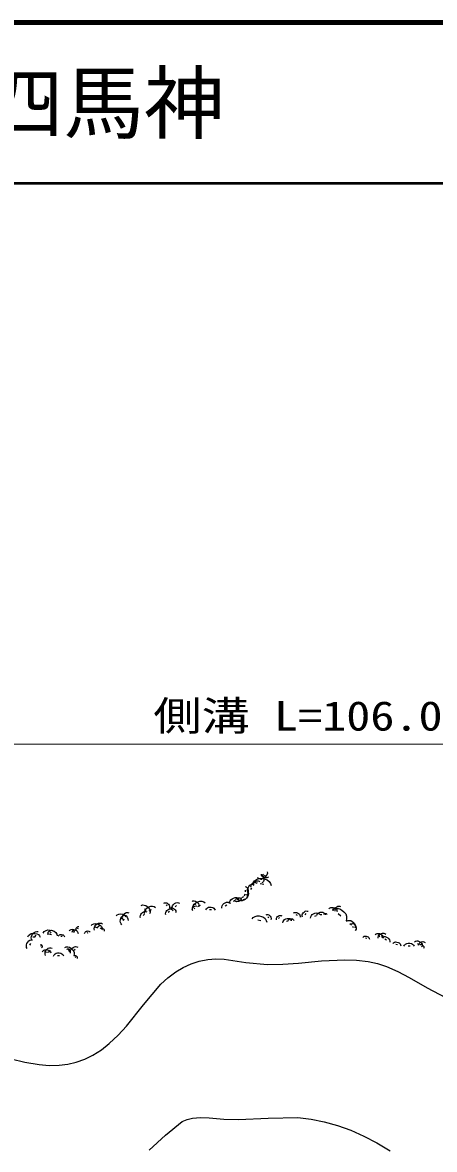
# Model space of a CAD drawing. Units: millimetres, scale not verified. Extents: x 40000 to 680000, y 20000 to 380000.
# Drawn here: x 437486 to 463079, y 309913 to 380000 of the extents above; entities that cross this region are included whole.
import ezdxf
from ezdxf.enums import TextEntityAlignment as Align

# ---------------------------------------------------------------- set-up
doc = ezdxf.new("R2010")
doc.units = ezdxf.units.MM
doc.header["$LTSCALE"] = 1000
for name, color, linetype, lineweight in [('M-BGD', 7, 'Continuous', 25), ('M-BGD-HTXT', 7, 'Continuous', 13), ('M-TTL', 2, 'Continuous', 140), ('M-TTL-LINE', 7, 'Continuous', 50)]:
    doc.layers.add(name, color=color, linetype=linetype, lineweight=lineweight)
doc.layers.add('M-TTL-TXT', color=7, linetype='Continuous')
doc.styles.add('ＭＳ ゴシック', font='')
doc.styles.get('ＭＳ ゴシック').set_extended_font_data('MS Gothic')

msp = doc.modelspace()

# ---------------------------------------------------------------- linework, layer by layer
at = {"layer": 'M-BGD'}
for p, q in [((452333, 326692), (452324, 326793)), ((452331, 326953), (452450, 327031)), ((452501, 326969), (452588, 326937)), ((451348, 325938), (451339, 326048)), ((451718, 326190), (451654, 326080)), ((451878, 326383), (451814, 326328)), ((452070, 326487), (451988, 326450)), ((452483, 326395), (452259, 326432)), ((450697, 325385), (450582, 325325)), ((450815, 325452), (450902, 325475)), ((450927, 325480), (450868, 325466)), ((451112, 325581), (451231, 325654)), ((451268, 325692), (451319, 325816)), ((445054, 324538), (444976, 324465)), ((445168, 324774), (445063, 324879)), ((445477, 324812), (445340, 324734)), ((446471, 325058), (446402, 325117)), ((446619, 324707), (446541, 324643)), ((446846, 324745), (446773, 324804)), ((447059, 325076), (446967, 324998)), ((448198, 324929), (448152, 324870)), ((448263, 325135), (448181, 325204)), ((448519, 325086), (448358, 325003)), ((449222, 324811), (449107, 324816)), ((450187, 325103), (450081, 325039)), ((454569, 324463), (454487, 324512)), ((455095, 324581), (455024, 324510)), ((456087, 324514), (455983, 324503)), ((456333, 324532), (456294, 324532)), ((456826, 324770), (456722, 324803)), ((457114, 324910), (457048, 324850)), ((457263, 324424), (457099, 324567)), ((443748, 324269), (443597, 324324)), ((443788, 324244), (443746, 324124)), ((443940, 324459), (443862, 324377)), ((452296, 324131), (452115, 324169)), ((452794, 324323), (452734, 324384)), ((453461, 324336), (453396, 324286)), ((453990, 324113), (453880, 324080)), ((454208, 324147), (454137, 324147)), ((455732, 324438), (455617, 324394)), ((457932, 323870), (457828, 323952)), ((438272, 323116), (438116, 323121)), ((438304, 323244), (438231, 323134)), ((439293, 323265), (439119, 323302)), ((439261, 323418), (439197, 323368)), ((439941, 323153), (439864, 323162)), ((440717, 323407), (440607, 323439)), ((440724, 323475), (440669, 323457)), ((440926, 323672), (440898, 323621)), ((441546, 323393), (441477, 323375)), ((442169, 323686), (442027, 323736)), ((442251, 323795), (442150, 323717)), ((442452, 323563), (442402, 323595)), ((458058, 323694), (458015, 323788)), ((459695, 323147), (459596, 323191)), ((459868, 323203), (459774, 323153)), ((437973, 322730), (437908, 322624)), ((438644, 322534), (438631, 322576)), ((458879, 323036), (458796, 323058)), ((460103, 322923), (460004, 322984)), ((460787, 322638), (460688, 322665)), ((461564, 322555), (461438, 322555)), ((462132, 322649), (462033, 322710)), ((462342, 322708), (462260, 322675)), ((462313, 322505), (462266, 322556)), ((439033, 322166), (438923, 322175)), ((439158, 322256), (439075, 322165)), ((439782, 321953), (439658, 321949)), ((440350, 322330), (440318, 322339)), ((440443, 322178), (440333, 322278)), ((440745, 322346), (440653, 322273)), ((440795, 321858), (440754, 321895))]:
    msp.add_line(p, q, dxfattribs=at)
for points in [[(451810, 326505), (451888, 326616), (452031, 326711), (452169, 326764), (452339, 326765), (452507, 326737), (452679, 326680), (452802, 326583), (452890, 326453), (452932, 326322)], [(451823, 326377), (451825, 326431), (451852, 326493), (451886, 326541), (451942, 326578), (452004, 326606), (452074, 326624), (452136, 326618), (452193, 326594), (452235, 326560)], [(452688, 327186), (452699, 327102), (452673, 326998), (452631, 326916), (452553, 326843), (452464, 326785), (452360, 326739), (452263, 326732), (452167, 326755), (452093, 326797)], [(452306, 326995), (452362, 326973), (452419, 326922), (452457, 326869), (452476, 326795), (452483, 326720), (452478, 326639), (452449, 326576), (452403, 326523), (452352, 326491)], [(452762, 326873), (452722, 326835), (452658, 326808), (452599, 326798), (452531, 326810), (452465, 326834), (452401, 326871), (452359, 326919), (452334, 326978), (452327, 327033)], [(451419, 326063), (451473, 326004), (451508, 325910), (451520, 325824), (451498, 325726), (451461, 325634), (451405, 325543), (451334, 325485), (451248, 325452), (451167, 325445)], [(451321, 326267), (451382, 326244), (451444, 326188), (451484, 326129), (451505, 326049), (451512, 325967), (451505, 325879), (451474, 325810), (451423, 325753), (451367, 325718)], [(451525, 325860), (451483, 325924), (451462, 326017), (451462, 326100), (451496, 326189), (451544, 326271), (451608, 326350), (451684, 326394), (451769, 326414), (451846, 326410)], [(451686, 326218), (451673, 326267), (451681, 326330), (451699, 326382), (451739, 326430), (451787, 326472), (451845, 326507), (451902, 326518), (451960, 326512), (452007, 326493)], [(446265, 325236), (446315, 325258), (446383, 325260), (446441, 325249), (446499, 325214), (446551, 325169), (446598, 325114), (446619, 325055), (446621, 324992), (446608, 324939)], [(446784, 324842), (446766, 324912), (446777, 325002), (446803, 325075), (446861, 325144), (446929, 325203), (447011, 325252), (447092, 325268), (447175, 325259), (447242, 325232)], [(448016, 325341), (448075, 325368), (448155, 325372), (448224, 325360), (448293, 325320), (448355, 325268), (448411, 325204), (448438, 325135), (448443, 325061), (448428, 324998)], [(448038, 324838), (448036, 324946), (448082, 325074), (448145, 325172), (448253, 325253), (448373, 325315), (448510, 325360), (448634, 325355), (448751, 325314), (448839, 325251)], [(449871, 324911), (449864, 324984), (449889, 325073), (449927, 325144), (449997, 325204), (450076, 325252), (450167, 325289), (450252, 325292), (450334, 325270), (450397, 325231)], [(450353, 325206), (450352, 325284), (450384, 325375), (450429, 325446), (450506, 325504), (450592, 325549), (450689, 325581), (450778, 325578), (450862, 325549), (450926, 325504)], [(451076, 325521), (451065, 325468), (451029, 325411), (450988, 325370), (450926, 325342), (450861, 325325), (450790, 325318), (450730, 325333), (450677, 325366), (450641, 325406)], [(450748, 325439), (450757, 325474), (450782, 325512), (450811, 325539), (450854, 325557), (450898, 325567), (450947, 325571), (450987, 325559), (451022, 325536), (451046, 325507)], [(451469, 325801), (451477, 325718), (451449, 325616), (451406, 325536), (451327, 325467), (451238, 325412), (451135, 325370), (451039, 325366), (450946, 325391), (450874, 325434)], [(443294, 324434), (443364, 324501), (443475, 324548), (443578, 324567), (443696, 324545), (443809, 324504), (443921, 324441), (443994, 324358), (444038, 324256), (444050, 324160)], [(443707, 324212), (443683, 324275), (443683, 324361), (443700, 324432), (443747, 324503), (443806, 324565), (443877, 324620), (443952, 324643), (444030, 324643), (444096, 324624)], [(444820, 324318), (444801, 324379), (444807, 324459), (444827, 324526), (444875, 324590), (444933, 324645), (445004, 324693), (445075, 324710), (445149, 324706), (445209, 324685)], [(444852, 325090), (444936, 325119), (445048, 325115), (445142, 325090), (445232, 325025), (445311, 324946), (445381, 324850), (445409, 324751), (445406, 324649), (445379, 324563)], [(445065, 324578), (445059, 324672), (445095, 324786), (445147, 324874), (445239, 324949), (445342, 325007), (445460, 325051), (445568, 325052), (445672, 325020), (445752, 324967)], [(446386, 324514), (446372, 324573), (446382, 324648), (446405, 324710), (446454, 324767), (446512, 324815), (446582, 324855), (446650, 324868), (446719, 324859), (446775, 324835)], [(446627, 324923), (446678, 324947), (446749, 324952), (446809, 324942), (446871, 324908), (446926, 324863), (446976, 324807), (447000, 324746), (447005, 324681), (446993, 324626)], [(448060, 324751), (448040, 324791), (448035, 324847), (448041, 324895), (448068, 324945), (448102, 324990), (448146, 325031), (448193, 325051), (448245, 325056), (448289, 325048)], [(448878, 324825), (448911, 324885), (448976, 324941), (449042, 324976), (449127, 324987), (449213, 324983), (449303, 324965), (449370, 324924), (449422, 324865), (449451, 324802)], [(452613, 324504), (452661, 324521), (452725, 324519), (452779, 324504), (452831, 324467), (452876, 324422), (452916, 324367), (452932, 324310), (452931, 324251), (452915, 324202)], [(454322, 324611), (454370, 324642), (454441, 324657), (454503, 324656), (454570, 324630), (454632, 324593), (454690, 324544), (454723, 324487), (454737, 324422), (454734, 324364)], [(454881, 324367), (454862, 324424), (454864, 324500), (454881, 324563), (454925, 324625), (454978, 324678), (455044, 324726), (455110, 324744), (455180, 324743), (455238, 324724)], [(455386, 324306), (455393, 324380), (455434, 324463), (455485, 324525), (455564, 324572), (455651, 324605), (455747, 324625), (455831, 324613), (455908, 324576), (455963, 324526)], [(455774, 324481), (455796, 324540), (455848, 324599), (455903, 324639), (455978, 324661), (456056, 324669), (456140, 324664), (456206, 324636), (456261, 324589), (456296, 324536)], [(456217, 324532), (456227, 324552), (456249, 324572), (456270, 324585), (456299, 324589), (456327, 324589), (456358, 324585), (456381, 324572), (456399, 324552), (456410, 324532)], [(456513, 324868), (456558, 324916), (456632, 324951), (456702, 324967), (456783, 324955), (456861, 324931), (456939, 324892), (456990, 324837), (457024, 324769), (457035, 324704)], [(456769, 324852), (456889, 324903), (457053, 324909), (457192, 324882), (457331, 324798), (457455, 324691), (457567, 324558), (457617, 324416), (457624, 324266), (457593, 324139)], [(456916, 324729), (456901, 324780), (456906, 324847), (456924, 324902), (456965, 324955), (457014, 325001), (457074, 325040), (457134, 325054), (457195, 325050), (457246, 325031)], [(441743, 323837), (441807, 323900), (441911, 323945), (442007, 323963), (442118, 323944), (442225, 323906), (442330, 323848), (442398, 323770), (442441, 323675), (442453, 323585)], [(441949, 323561), (441933, 323636), (441949, 323730), (441980, 323807), (442045, 323877), (442120, 323935), (442209, 323984), (442296, 323996), (442383, 323983), (442452, 323950)], [(443664, 323886), (443611, 323940), (443573, 324026), (443557, 324107), (443573, 324200), (443603, 324289), (443651, 324378), (443716, 324435), (443795, 324471), (443870, 324482)], [(451752, 324246), (451821, 324333), (451940, 324405), (452054, 324442), (452193, 324437), (452329, 324408), (452466, 324355), (452562, 324271), (452629, 324162), (452658, 324054)], [(453264, 324188), (453255, 324236), (453265, 324297), (453286, 324346), (453329, 324391), (453378, 324428), (453436, 324459), (453493, 324466), (453548, 324457), (453593, 324435)], [(453661, 324014), (453672, 324082), (453715, 324156), (453766, 324211), (453843, 324249), (453925, 324273), (454016, 324286), (454093, 324268), (454162, 324229), (454210, 324179)], [(453994, 324147), (454013, 324186), (454052, 324222), (454092, 324246), (454145, 324254), (454198, 324254), (454255, 324246), (454297, 324221), (454331, 324186), (454351, 324147)], [(457619, 324117), (457691, 324151), (457790, 324159), (457876, 324147), (457963, 324099), (458041, 324037), (458113, 323960), (458148, 323875), (458156, 323784), (458141, 323705)], [(457927, 323974), (457988, 323973), (458060, 323945), (458115, 323906), (458160, 323843), (458192, 323773), (458215, 323694), (458210, 323623), (458184, 323557), (458146, 323508)], [(437804, 323130), (437848, 323213), (437936, 323290), (438025, 323338), (438140, 323354), (438257, 323351), (438379, 323328), (438471, 323272), (438543, 323192), (438583, 323107)], [(438084, 322914), (438044, 322982), (438028, 323080), (438034, 323166), (438074, 323256), (438129, 323339), (438200, 323416), (438282, 323457), (438371, 323473), (438451, 323464)], [(438771, 323375), (438836, 323459), (438951, 323528), (439061, 323564), (439194, 323558), (439324, 323531), (439457, 323480), (439549, 323400), (439613, 323295), (439641, 323192)], [(439068, 323267), (439058, 323315), (439068, 323375), (439087, 323425), (439128, 323470), (439176, 323508), (439233, 323539), (439289, 323548), (439344, 323540), (439389, 323519)], [(439708, 323181), (439733, 323220), (439781, 323255), (439828, 323275), (439886, 323278), (439945, 323271), (440005, 323254), (440048, 323223), (440081, 323179), (440097, 323135)], [(440387, 323503), (440433, 323554), (440510, 323593), (440582, 323610), (440667, 323600), (440750, 323576), (440832, 323537), (440887, 323481), (440923, 323411), (440936, 323343)], [(440559, 323420), (440564, 323455), (440585, 323493), (440610, 323521), (440648, 323541), (440689, 323555), (440735, 323563), (440774, 323555), (440809, 323536), (440834, 323512)], [(440843, 323521), (440823, 323549), (440813, 323590), (440812, 323628), (440826, 323668), (440846, 323706), (440874, 323742), (440908, 323763), (440946, 323773), (440981, 323773)], [(441340, 323338), (441348, 323380), (441376, 323425), (441409, 323458), (441457, 323480), (441509, 323494), (441565, 323500), (441613, 323487), (441654, 323462), (441683, 323430)], [(442301, 323659), (442331, 323678), (442375, 323686), (442414, 323684), (442455, 323667), (442493, 323643), (442529, 323611), (442548, 323575), (442556, 323535), (442553, 323499)], [(458632, 323102), (458665, 323141), (458722, 323171), (458775, 323185), (458839, 323179), (458900, 323163), (458962, 323135), (459004, 323094), (459033, 323043), (459043, 322992)], [(459399, 323279), (459448, 323320), (459525, 323347), (459595, 323354), (459673, 323334), (459747, 323301), (459820, 323254), (459864, 323195), (459889, 323124), (459893, 323059)], [(459588, 323054), (459586, 323117), (459612, 323192), (459648, 323251), (459711, 323299), (459781, 323336), (459860, 323363), (459933, 323361), (460002, 323338), (460054, 323301)], [(459806, 323105), (459865, 323142), (459950, 323159), (460025, 323157), (460106, 323125), (460180, 323080), (460250, 323020), (460289, 322951), (460306, 322872), (460300, 322803)], [(437780, 322414), (437740, 322476), (437722, 322567), (437724, 322647), (437758, 322732), (437806, 322811), (437869, 322886), (437943, 322928), (438027, 322946), (438101, 322940)], [(438603, 322658), (438629, 322655), (438658, 322639), (438679, 322620), (438694, 322592), (438704, 322561), (438710, 322527), (438704, 322497), (438690, 322471), (438672, 322452)], [(438911, 321981), (438883, 322050), (438881, 322142), (438898, 322221), (438947, 322299), (439009, 322367), (439086, 322429), (439166, 322456), (439251, 322458), (439323, 322439)], [(440113, 322480), (440196, 322512), (440308, 322513), (440403, 322492), (440496, 322432), (440579, 322356), (440653, 322263), (440685, 322166), (440687, 322063), (440663, 321976)], [(440470, 322126), (440455, 322195), (440468, 322282), (440495, 322353), (440554, 322419), (440622, 322474), (440704, 322520), (440783, 322533), (440864, 322522), (440928, 322493)], [(460491, 322720), (460531, 322766), (460600, 322802), (460664, 322818), (460741, 322810), (460815, 322790), (460889, 322756), (460939, 322706), (460972, 322643), (460985, 322583)], [(461185, 322555), (461219, 322623), (461288, 322688), (461359, 322729), (461452, 322745), (461547, 322745), (461646, 322729), (461722, 322686), (461782, 322623), (461817, 322555)], [(461836, 322831), (461894, 322868), (461980, 322886), (462055, 322883), (462135, 322851), (462209, 322806), (462279, 322745), (462318, 322676), (462335, 322598), (462329, 322528)], [(462095, 322609), (462099, 322662), (462128, 322722), (462163, 322768), (462220, 322802), (462282, 322827), (462351, 322843), (462411, 322835), (462467, 322809), (462507, 322774)], [(462172, 322656), (462212, 322668), (462263, 322665), (462306, 322651), (462347, 322620), (462382, 322582), (462412, 322537), (462424, 322491), (462421, 322444), (462406, 322404)], [(436769, 315546), (437635, 315338), (438517, 315189), (439137, 315138), (439763, 315148), (440293, 315215), (440818, 315342), (441348, 315534), (441856, 315782), (442382, 316115), (442877, 316499), (443425, 317016), (443941, 317586), (444991, 318914), (446081, 320195), (446521, 320596), (447002, 320952), (447464, 321226), (447965, 321452), (448468, 321615), (448993, 321721), (449502, 321761), (450020, 321741), (451359, 321546), (452702, 321411), (453666, 321429), (454642, 321507), (456066, 321635), (457512, 321704), (458244, 321683), (458961, 321602), (459536, 321479), (460102, 321296), (460813, 320981), (461510, 320607), (462621, 319957), (463765, 319359)], [(438703, 322194), (438737, 322250), (438802, 322302), (438867, 322332), (438949, 322339), (439031, 322332), (439117, 322311), (439180, 322269), (439227, 322209), (439252, 322148)], [(439411, 321940), (439441, 322007), (439507, 322073), (439575, 322116), (439666, 322135), (439758, 322138), (439856, 322126), (439932, 322087), (439993, 322028), (440029, 321963)], [(440254, 322357), (440267, 322372), (440289, 322384), (440310, 322389), (440335, 322386), (440359, 322379), (440383, 322368), (440399, 322352), (440410, 322331), (440414, 322311)], [(440671, 321968), (440702, 321981), (440743, 321982), (440778, 321975), (440813, 321953), (440844, 321925), (440872, 321891), (440884, 321855), (440886, 321817), (440877, 321785)], [(445349, 309870), (446375, 310797), (447397, 311642), (447706, 311779), (448046, 311861), (448545, 311896), (449077, 311871), (450000, 311790), (450912, 311770), (452757, 311865), (454587, 311898), (455410, 311792), (456235, 311625), (457059, 311396), (457880, 311104), (458697, 310749), (459507, 310330), (460336, 309829)]]:
    msp.add_lwpolyline(points, dxfattribs=at)
at = {"layer": 'M-BGD-HTXT'}
msp.add_line((409392, 335114), (497255, 335114), dxfattribs=at)
at = {"layer": 'M-TTL'}
msp.add_line((680000, 380000), (40000, 380000), dxfattribs=at)
at = {"layer": 'M-TTL-LINE'}
msp.add_line((40000, 370000), (680000, 370000), dxfattribs=at)

# ---------------------------------------------------------------- texts
at = {"layer": 'M-BGD-HTXT', "style": 'ＭＳ ゴシック', "width": 1.2}
msp.add_text('側溝 L=106.0', height=1833, dxfattribs=at).set_placement((445613, 335414), align=Align.BOTTOM_LEFT)
at = {"layer": 'M-TTL-TXT', "style": 'ＭＳ ゴシック'}
msp.add_text('岩国市美川町四馬神', height=3666, dxfattribs=at).set_placement((405024, 375000), align=Align.MIDDLE_LEFT)

doc.saveas('drawing.dxf')
